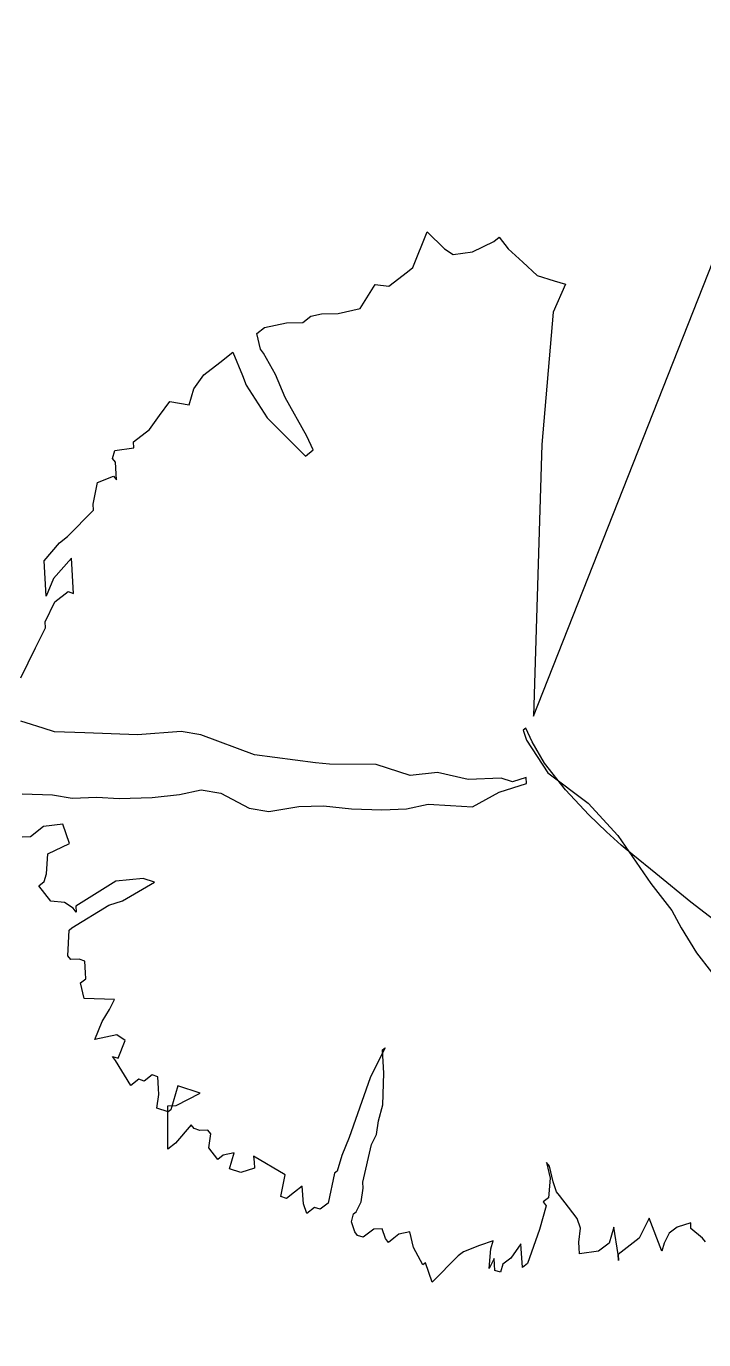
# Model space of a CAD drawing. Header units: millimetres. Extents: x 111 to 1506, y 14 to 566.
# Drawn here: x 237.137 to 238.344, y 198.994 to 201.333 of the extents above; entities that cross this region are included whole.
import ezdxf

# ---------------------------------------------------------------- set-up
doc = ezdxf.new("R2010")
doc.units = ezdxf.units.MM
doc.layers.add('fer', color=8, linetype='Continuous')
doc.layers.add('G', color=254, linetype='Continuous', lineweight=5)

# ---------------------------------------------------------------- blocks, each defined once
blk = doc.blocks.new('tr')
at = {"layer": 'fer', "color": 97}
for p, q in [((1379.0266, 206.7174), (1379.0266, 206.7087)), ((1379.0266, 206.7174), (1379.0266, 206.7087)), ((1379.0266, 206.7087), (1379.0326, 206.6827)), ((1379.0266, 206.7087), (1379.0326, 206.6827)), ((1379.0326, 206.6827), (1379.0266, 206.6741)), ((1379.0326, 206.6827), (1379.0266, 206.6741)), ((1379.0266, 206.6741), (1379.0505, 206.6654)), ((1379.0266, 206.6741), (1379.0505, 206.6654)), ((1379.0683, 206.6654), (1379.0862, 206.6741)), ((1379.0683, 206.6654), (1379.0862, 206.6741)), ((1379.0981, 206.6827), (1379.0802, 206.6221)), ((1379.0981, 206.6827), (1379.0802, 206.6221)), ((1379.0862, 206.6741), (1379.0981, 206.6827)), ((1379.0862, 206.6741), (1379.0981, 206.6827)), ((1379.0505, 206.6654), (1379.0683, 206.6654)), ((1379.0505, 206.6654), (1379.0683, 206.6654)), ((1379.1695, 206.6481), (1379.1635, 206.6394)), ((1379.1635, 206.6394), (1379.1695, 206.6481)), ((1379.1695, 206.6481), (1379.1635, 206.6394)), ((1379.1635, 206.6394), (1379.1695, 206.6481)), ((1379.0802, 206.6221), (1379.1159, 206.6394)), ((1379.0802, 206.6221), (1379.1159, 206.6394)), ((1379.1159, 206.6394), (1379.1635, 206.6394)), ((1379.1159, 206.6394), (1379.1635, 206.6394)), ((1379.1635, 206.6394), (1379.1397, 206.5961)), ((1379.1635, 206.6394), (1379.1397, 206.5961)), ((1379.1397, 206.5961), (1379.1635, 206.6134)), ((1379.1397, 206.5961), (1379.1635, 206.6134)), ((1379.1635, 206.6134), (1379.1754, 206.6134)), ((1379.1635, 206.6134), (1379.1754, 206.6134)), ((1379.1754, 206.6134), (1379.1873, 206.6134)), ((1379.1754, 206.6134), (1379.1873, 206.6134)), ((1379.1873, 206.6134), (1379.2171, 206.5961)), ((1379.1873, 206.6134), (1379.2171, 206.5961)), ((1379.2171, 206.5961), (1379.2111, 206.5874)), ((1379.2171, 206.5961), (1379.2111, 206.5874)), ((1379.2052, 206.5788), (1379.1873, 206.5614)), ((1379.2052, 206.5788), (1379.1873, 206.5614)), ((1379.2111, 206.5874), (1379.2052, 206.5788)), ((1379.2111, 206.5874), (1379.2052, 206.5788)), ((1379.1873, 206.5614), (1379.1814, 206.5441)), ((1379.1873, 206.5614), (1379.1814, 206.5441)), ((1379.2468, 206.5181), (1379.3004, 206.5528)), ((1379.2468, 206.5181), (1379.3004, 206.5528)), ((1379.3123, 206.5528), (1379.2885, 206.5181)), ((1379.3123, 206.5528), (1379.2885, 206.5181)), ((1379.3004, 206.5528), (1379.3123, 206.5528)), ((1379.3004, 206.5528), (1379.3123, 206.5528)), ((1379.3123, 206.5528), (1379.3123, 206.5528)), ((1379.3123, 206.5528), (1379.3123, 206.5528)), ((1379.1814, 206.5441), (1379.1814, 206.5181)), ((1379.1814, 206.5441), (1379.1814, 206.5181)), ((1379.2885, 206.5181), (1379.3182, 206.5268)), ((1379.2885, 206.5181), (1379.3182, 206.5268)), ((1379.3182, 206.5268), (1379.3361, 206.5268)), ((1379.3182, 206.5268), (1379.3361, 206.5268)), ((1379.3361, 206.5268), (1379.348, 206.5354)), ((1379.3361, 206.5268), (1379.348, 206.5354)), ((1379.354, 206.5268), (1379.3421, 206.5094)), ((1379.354, 206.5268), (1379.3421, 206.5094)), ((1379.348, 206.5354), (1379.354, 206.5268)), ((1379.348, 206.5354), (1379.354, 206.5268)), ((1379.1814, 206.5181), (1379.1814, 206.4921)), ((1379.1814, 206.5181), (1379.1814, 206.4921)), ((1379.2111, 206.4921), (1379.2468, 206.5181)), ((1379.2111, 206.4921), (1379.2468, 206.5181)), ((1379.2468, 206.5181), (1379.2468, 206.5181)), ((1379.2468, 206.5181), (1379.2468, 206.5181)), ((1379.2885, 206.5181), (1379.2885, 206.5181)), ((1379.2885, 206.5181), (1379.2885, 206.5181)), ((1379.3599, 206.5181), (1379.3361, 206.4921)), ((1379.3599, 206.5181), (1379.3361, 206.4921)), ((1379.3421, 206.5094), (1379.3599, 206.5181)), ((1379.3421, 206.5094), (1379.3599, 206.5181)), ((1379.1754, 206.4574), (1379.1992, 206.4834)), ((1379.1814, 206.4834), (1379.1754, 206.4661)), ((1379.1754, 206.4574), (1379.1992, 206.4834)), ((1379.1814, 206.4834), (1379.1754, 206.4661)), ((1379.1814, 206.4921), (1379.1814, 206.4834)), ((1379.1814, 206.4921), (1379.1814, 206.4834)), ((1379.1992, 206.4834), (1379.2111, 206.4834)), ((1379.1992, 206.4834), (1379.2111, 206.4834)), ((1379.2111, 206.4834), (1379.2111, 206.4921)), ((1379.2111, 206.4834), (1379.2111, 206.4921)), ((1379.3361, 206.4921), (1379.3242, 206.4834)), ((1379.3361, 206.4921), (1379.3242, 206.4834)), ((1379.3242, 206.4834), (1379.348, 206.4748)), ((1379.3242, 206.4834), (1379.348, 206.4748)), ((1379.1754, 206.4661), (1379.1635, 206.4401)), ((1379.1754, 206.4661), (1379.1635, 206.4401)), ((1379.1635, 206.4314), (1379.1754, 206.4574)), ((1379.1635, 206.4314), (1379.1754, 206.4574)), ((1379.1754, 206.4661), (1379.1754, 206.4661)), ((1379.1754, 206.4661), (1379.1754, 206.4661)), ((1379.348, 206.4748), (1379.3778, 206.4661)), ((1379.348, 206.4748), (1379.3778, 206.4661)), ((1379.3778, 206.4661), (1379.3897, 206.4661)), ((1379.3778, 206.4661), (1379.3897, 206.4661)), ((1379.3897, 206.4661), (1379.4551, 206.4748)), ((1379.3897, 206.4661), (1379.4551, 206.4748)), ((1379.4551, 206.4748), (1379.4432, 206.4401)), ((1379.4551, 206.4748), (1379.4432, 206.4401)), ((1379.4551, 206.4748), (1379.4551, 206.4748)), ((1379.4551, 206.4748), (1379.4551, 206.4748)), ((1379.1635, 206.4401), (1379.1635, 206.4314)), ((1379.1635, 206.4401), (1379.1635, 206.4314)), ((1379.4492, 206.4401), (1379.4432, 206.4054)), ((1379.4432, 206.4401), (1379.4492, 206.4401)), ((1379.4492, 206.4401), (1379.4432, 206.4054)), ((1379.4432, 206.4401), (1379.4492, 206.4401)), ((1379.4432, 206.4054), (1379.4313, 206.3794)), ((1379.4432, 206.4054), (1379.4313, 206.3794)), ((1379.4432, 206.4054), (1379.4432, 206.4054)), ((1379.4432, 206.4054), (1379.4432, 206.4054)), ((1379.4313, 206.3794), (1379.4492, 206.3708)), ((1379.4313, 206.3794), (1379.4313, 206.3794)), ((1379.4313, 206.3794), (1379.4492, 206.3708)), ((1379.4313, 206.3794), (1379.4313, 206.3794)), ((1379.4492, 206.3708), (1379.4611, 206.3708)), ((1379.4492, 206.3708), (1379.4611, 206.3708)), ((1379.4611, 206.3708), (1379.473, 206.3708)), ((1379.4611, 206.3708), (1379.473, 206.3708)), ((1379.473, 206.3621), (1379.467, 206.3448)), ((1379.473, 206.3621), (1379.467, 206.3448)), ((1379.473, 206.3708), (1379.473, 206.3621)), ((1379.473, 206.3708), (1379.473, 206.3621)), ((1378.7231, 206.3014), (1378.7231, 206.3448)), ((1378.7231, 206.3014), (1378.7231, 206.3448)), ((1379.467, 206.3448), (1379.4789, 206.3361)), ((1379.467, 206.3448), (1379.467, 206.3448)), ((1379.467, 206.3448), (1379.4789, 206.3361)), ((1379.467, 206.3448), (1379.467, 206.3448)), ((1379.4789, 206.3361), (1379.4849, 206.3361)), ((1379.4789, 206.3361), (1379.4849, 206.3361)), ((1379.4849, 206.3361), (1379.5027, 206.3361)), ((1379.4849, 206.3361), (1379.5027, 206.3361)), ((1379.5027, 206.3361), (1379.5087, 206.3274)), ((1379.5027, 206.3361), (1379.5087, 206.3274)), ((1379.5087, 206.3188), (1379.5027, 206.3014)), ((1379.5087, 206.3188), (1379.5027, 206.3014)), ((1379.5087, 206.3274), (1379.5087, 206.3188)), ((1379.5087, 206.3274), (1379.5087, 206.3188)), ((1378.6577, 206.2928), (1378.6755, 206.2235)), ((1378.6577, 206.2928), (1378.6755, 206.2235)), ((1378.7172, 206.2495), (1378.7231, 206.3014)), ((1378.7172, 206.2495), (1378.7231, 206.3014)), ((1379.4849, 206.2928), (1379.467, 206.2841)), ((1379.4849, 206.2928), (1379.467, 206.2841)), ((1379.4908, 206.2928), (1379.4849, 206.2928)), ((1379.4908, 206.2928), (1379.4849, 206.2928)), ((1379.5027, 206.3014), (1379.4908, 206.2928)), ((1379.5027, 206.3014), (1379.4908, 206.2928)), ((1379.467, 206.2841), (1379.4492, 206.2668)), ((1379.467, 206.2841), (1379.4492, 206.2668)), ((1378.7112, 206.2148), (1378.7172, 206.2495)), ((1378.7112, 206.2148), (1378.7172, 206.2495)), ((1379.4432, 206.2581), (1379.3897, 206.2148)), ((1379.4432, 206.2581), (1379.3897, 206.2148)), ((1379.4492, 206.2668), (1379.4432, 206.2581)), ((1379.4492, 206.2668), (1379.4432, 206.2581)), ((1379.473, 206.2148), (1379.5146, 206.2495)), ((1379.473, 206.2148), (1379.5146, 206.2495)), ((1379.5146, 206.2495), (1379.5325, 206.2495)), ((1379.5146, 206.2495), (1379.5325, 206.2495)), ((1379.5325, 206.2495), (1379.5384, 206.2408)), ((1379.5325, 206.2495), (1379.5384, 206.2408)), ((1378.6755, 206.2235), (1378.6934, 206.1455)), ((1378.6755, 206.2235), (1378.6934, 206.1455)), ((1379.5503, 206.2235), (1379.5325, 206.1975)), ((1379.5503, 206.2235), (1379.5325, 206.1975)), ((1379.5384, 206.2408), (1379.5563, 206.2408)), ((1379.5384, 206.2408), (1379.5563, 206.2408)), ((1379.5563, 206.2408), (1379.5503, 206.2235)), ((1379.5563, 206.2408), (1379.5503, 206.2235)), ((1378.7112, 206.1541), (1378.7112, 206.2148)), ((1378.7112, 206.1541), (1378.7112, 206.2148)), ((1379.3718, 206.2061), (1379.354, 206.1888)), ((1379.3718, 206.2061), (1379.354, 206.1888)), ((1379.3897, 206.2148), (1379.3718, 206.2061)), ((1379.3897, 206.2148), (1379.3718, 206.2061)), ((1379.4432, 206.1975), (1379.467, 206.2148)), ((1379.4432, 206.1975), (1379.467, 206.2148)), ((1379.467, 206.2148), (1379.473, 206.2148)), ((1379.467, 206.2148), (1379.473, 206.2148)), ((1379.3182, 206.1195), (1379.4135, 206.1801)), ((1379.3182, 206.1195), (1379.4135, 206.1801)), ((1379.354, 206.1888), (1379.3302, 206.1715)), ((1379.354, 206.1888), (1379.3302, 206.1715)), ((1379.4135, 206.1801), (1379.4432, 206.1975)), ((1379.4135, 206.1801), (1379.4432, 206.1975)), ((1379.5325, 206.1975), (1379.5503, 206.1975)), ((1379.5325, 206.1975), (1379.5503, 206.1975)), ((1379.5741, 206.1888), (1379.5444, 206.1628)), ((1379.5741, 206.1888), (1379.5444, 206.1628)), ((1379.5503, 206.1975), (1379.5682, 206.1975)), ((1379.5503, 206.1975), (1379.5682, 206.1975)), ((1379.5682, 206.1975), (1379.5741, 206.1888)), ((1379.5682, 206.1975), (1379.5741, 206.1888)), ((1378.7053, 206.0501), (1378.7112, 206.1541)), ((1378.7053, 206.0501), (1378.7112, 206.1541)), ((1379.3302, 206.1715), (1379.2944, 206.1281)), ((1379.3302, 206.1715), (1379.2944, 206.1281)), ((1379.5444, 206.1628), (1379.5682, 206.1021)), ((1379.5444, 206.1628), (1379.5682, 206.1021)), ((1378.6934, 206.1455), (1378.7053, 206.0935)), ((1378.6934, 206.1455), (1378.7053, 206.0935)), ((1379.2944, 206.1281), (1379.2706, 206.0935)), ((1379.2944, 206.1281), (1379.2706, 206.0935)), ((1379.2825, 206.1021), (1379.3182, 206.1195)), ((1379.2825, 206.1021), (1379.3182, 206.1195)), ((1379.5682, 206.1021), (1379.5741, 206.1108)), ((1379.5682, 206.1021), (1379.5741, 206.1108)), ((1379.5741, 206.1108), (1379.5801, 206.1195)), ((1379.5741, 206.1108), (1379.5801, 206.1195)), ((1379.5801, 206.1195), (1379.6039, 206.1108)), ((1379.5801, 206.1195), (1379.6039, 206.1108)), ((1379.6039, 206.1108), (1379.6158, 206.0935)), ((1379.6039, 206.1108), (1379.6158, 206.0935)), ((1378.7053, 206.0935), (1378.7112, 206.0675)), ((1378.7053, 206.0935), (1378.7112, 206.0675)), ((1379.2647, 206.0935), (1379.2825, 206.1021)), ((1379.2647, 206.0935), (1379.2825, 206.1021)), ((1379.2706, 206.0935), (1379.2647, 206.0935)), ((1379.2706, 206.0935), (1379.2647, 206.0935)), ((1379.6158, 206.0935), (1379.592, 206.0761)), ((1379.6158, 206.0935), (1379.592, 206.0761)), ((1378.7112, 206.0675), (1378.7172, 206.0328)), ((1378.7112, 206.0675), (1378.7172, 206.0328)), ((1379.592, 206.0761), (1379.6099, 206.0675)), ((1379.592, 206.0761), (1379.6099, 206.0675)), ((1379.6099, 206.0675), (1379.6218, 206.0675)), ((1379.6099, 206.0675), (1379.6218, 206.0675)), ((1379.6218, 206.0675), (1379.6218, 206.0415)), ((1379.6218, 206.0675), (1379.6218, 206.0415)), ((1378.7112, 205.9722), (1378.7053, 206.0501)), ((1378.7112, 205.9722), (1378.7053, 206.0501)), ((1379.6218, 206.0415), (1379.6039, 206.0241)), ((1379.6218, 206.0415), (1379.6039, 206.0241)), ((1378.7172, 206.0328), (1378.7231, 205.9895)), ((1378.7172, 206.0328), (1378.7231, 205.9895)), ((1379.6039, 206.0241), (1379.6039, 206.0155)), ((1379.6039, 206.0241), (1379.6039, 206.0155)), ((1379.6039, 206.0155), (1379.6158, 206.0068)), ((1379.6039, 206.0155), (1379.6158, 206.0068)), ((1378.7231, 205.9895), (1378.7291, 205.9288)), ((1378.7231, 205.9895), (1378.7291, 205.9288)), ((1379.6158, 206.0068), (1379.6218, 205.9981)), ((1379.6158, 206.0068), (1379.6218, 205.9981)), ((1379.6218, 205.9895), (1379.6634, 205.9981)), ((1379.6218, 205.9981), (1379.6218, 205.9895)), ((1379.6218, 205.9895), (1379.6634, 205.9981)), ((1379.6218, 205.9981), (1379.6218, 205.9895)), ((1379.6813, 205.9981), (1379.6337, 205.9375)), ((1379.6813, 205.9981), (1379.6337, 205.9375)), ((1379.6634, 205.9981), (1379.6813, 205.9981)), ((1379.6634, 205.9981), (1379.6813, 205.9981)), ((1378.735, 205.8855), (1378.7112, 205.9722)), ((1378.735, 205.8855), (1378.7112, 205.9722)), ((1379.5741, 205.9548), (1379.598, 205.9202)), ((1379.6218, 205.9462), (1379.5741, 205.9548)), ((1379.5741, 205.9548), (1379.598, 205.9202)), ((1379.6218, 205.9462), (1379.5741, 205.9548)), ((1379.598, 205.9202), (1379.6337, 205.9462)), ((1379.598, 205.9202), (1379.6337, 205.9462)), ((1379.6337, 205.9375), (1379.6218, 205.9462)), ((1379.6337, 205.9375), (1379.6218, 205.9462)), ((1379.6337, 205.9462), (1379.6396, 205.9462)), ((1379.6337, 205.9462), (1379.6396, 205.9462)), ((1379.6396, 205.9462), (1379.6515, 205.9288)), ((1379.6396, 205.9462), (1379.6515, 205.9288)), ((1378.7291, 205.9288), (1378.7291, 205.8682)), ((1378.7291, 205.9288), (1378.7291, 205.8682)), ((1379.6515, 205.9288), (1379.6337, 205.9115)), ((1379.6515, 205.9288), (1379.6337, 205.9115)), ((1379.6277, 205.9028), (1379.6158, 205.8855)), ((1379.6277, 205.9028), (1379.6158, 205.8855)), ((1379.6337, 205.9115), (1379.6277, 205.9028)), ((1379.6337, 205.9115), (1379.6277, 205.9028)), ((1379.6337, 205.9115), (1379.6337, 205.9115)), ((1379.6337, 205.9115), (1379.6337, 205.9115)), ((1378.7291, 205.8162), (1378.735, 205.8855)), ((1378.7291, 205.8162), (1378.735, 205.8855)), ((1378.7767, 205.8768), (1378.7707, 205.8682)), ((1378.7767, 205.8768), (1378.7707, 205.8682)), ((1378.8243, 205.8595), (1378.7767, 205.8768)), ((1378.8243, 205.8595), (1378.7767, 205.8768)), ((1379.6158, 205.8855), (1379.6218, 205.8768)), ((1379.6158, 205.8855), (1379.6218, 205.8768)), ((1379.6218, 205.8768), (1379.6396, 205.8768)), ((1379.6218, 205.8768), (1379.6396, 205.8768)), ((1379.6396, 205.8768), (1379.6456, 205.8682)), ((1379.6396, 205.8768), (1379.6456, 205.8682)), ((1378.7291, 205.8682), (1378.7231, 205.8248)), ((1378.7291, 205.8682), (1378.7231, 205.8248)), ((1378.7707, 205.8682), (1378.7946, 205.8595)), ((1378.7707, 205.8682), (1378.7946, 205.8595)), ((1378.7946, 205.8595), (1378.8065, 205.8422)), ((1378.7946, 205.8595), (1378.8065, 205.8422)), ((1378.8779, 205.8508), (1378.8243, 205.8595)), ((1378.8779, 205.8508), (1378.8243, 205.8595)), ((1378.9076, 205.8248), (1378.8779, 205.8508)), ((1378.9076, 205.8248), (1378.8779, 205.8508)), ((1379.6456, 205.8682), (1379.6634, 205.8682)), ((1379.6456, 205.8682), (1379.6456, 205.8682)), ((1379.6456, 205.8682), (1379.6634, 205.8682)), ((1379.6456, 205.8682), (1379.6456, 205.8682)), ((1379.6634, 205.8682), (1379.6575, 205.8162)), ((1379.6634, 205.8682), (1379.6575, 205.8162)), ((1378.7231, 205.8248), (1378.7172, 205.7988)), ((1378.7231, 205.8248), (1378.7172, 205.7988)), ((1378.8065, 205.8422), (1378.8541, 205.8075)), ((1378.8065, 205.8422), (1378.8541, 205.8075)), ((1378.9374, 205.7988), (1378.9076, 205.8248)), ((1378.9374, 205.7988), (1378.9076, 205.8248)), ((1378.7231, 205.7988), (1378.7291, 205.8162)), ((1378.7231, 205.7988), (1378.7291, 205.8162)), ((1378.8541, 205.8075), (1378.8898, 205.7642)), ((1378.8541, 205.8075), (1378.8898, 205.7642)), ((1379.6515, 205.8162), (1379.6218, 205.7988)), ((1379.6515, 205.8162), (1379.6218, 205.7988)), ((1379.6575, 205.8075), (1379.6515, 205.8162)), ((1379.6575, 205.8075), (1379.6515, 205.8162)), ((1379.6575, 205.8162), (1379.6575, 205.8075)), ((1379.6575, 205.8162), (1379.6575, 205.8075)), ((1378.6934, 205.7902), (1377.9435, 205.3482)), ((1378.6934, 205.7902), (1377.9435, 205.3482)), ((1378.3839, 205.4175), (1378.6934, 205.7902)), ((1378.3839, 205.4175), (1378.6934, 205.7902)), ((1378.7172, 205.7988), (1378.7231, 205.7988)), ((1378.7172, 205.7988), (1378.7231, 205.7988)), ((1378.9731, 205.7815), (1378.9374, 205.7988)), ((1378.9731, 205.7815), (1378.9374, 205.7988)), ((1379.0088, 205.7555), (1378.9731, 205.7815)), ((1379.0088, 205.7555), (1378.9731, 205.7815)), ((1379.6218, 205.7988), (1379.6277, 205.7815)), ((1379.6218, 205.7988), (1379.6277, 205.7815)), ((1379.6277, 205.7815), (1379.6634, 205.7642)), ((1379.6277, 205.7815), (1379.6634, 205.7642)), ((1378.8898, 205.7642), (1378.9314, 205.7382)), ((1378.8898, 205.7642), (1378.9314, 205.7382)), ((1379.0505, 205.7208), (1379.0088, 205.7555)), ((1379.0505, 205.7208), (1379.0088, 205.7555)), ((1379.6634, 205.7642), (1379.6337, 205.7468)), ((1379.6634, 205.7642), (1379.6337, 205.7468)), ((1379.6634, 205.7642), (1379.6634, 205.7642)), ((1379.6634, 205.7642), (1379.6634, 205.7642)), ((1378.9314, 205.7382), (1378.9671, 205.6862)), ((1378.9314, 205.7382), (1378.9671, 205.6862)), ((1379.6099, 205.7382), (1379.592, 205.7295)), ((1379.6099, 205.7382), (1379.592, 205.7295)), ((1379.6337, 205.7468), (1379.6099, 205.7382)), ((1379.6337, 205.7468), (1379.6099, 205.7382)), ((1379.0862, 205.6862), (1379.0505, 205.7208)), ((1379.0862, 205.6862), (1379.0505, 205.7208)), ((1379.592, 205.7295), (1379.6337, 205.6948)), ((1379.592, 205.7295), (1379.6337, 205.6948)), ((1378.9671, 205.6862), (1379.0326, 205.6342)), ((1378.9671, 205.6862), (1379.0326, 205.6342)), ((1379.1219, 205.6602), (1379.0862, 205.6862)), ((1379.1219, 205.6602), (1379.0862, 205.6862)), ((1379.6337, 205.6948), (1379.6218, 205.6688)), ((1379.6337, 205.6948), (1379.6218, 205.6688)), ((1379.6337, 205.6948), (1379.6337, 205.6948)), ((1379.6337, 205.6948), (1379.6337, 205.6948)), ((1379.1695, 205.6342), (1379.1219, 205.6602)), ((1379.1695, 205.6342), (1379.1219, 205.6602)), ((1379.6039, 205.6602), (1379.592, 205.6429)), ((1379.6039, 205.6602), (1379.592, 205.6429)), ((1379.6099, 205.6688), (1379.6039, 205.6602)), ((1379.6099, 205.6688), (1379.6039, 205.6602)), ((1379.6158, 205.6688), (1379.6099, 205.6688)), ((1379.6158, 205.6688), (1379.6099, 205.6688)), ((1379.6218, 205.6688), (1379.6158, 205.6688)), ((1379.6218, 205.6688), (1379.6158, 205.6688)), ((1379.592, 205.6429), (1379.598, 205.6342)), ((1379.592, 205.6429), (1379.598, 205.6342)), ((1379.0326, 205.6342), (1379.0505, 205.6169)), ((1379.0326, 205.6342), (1379.0505, 205.6169)), ((1379.0505, 205.6169), (1379.1278, 205.5389)), ((1379.0505, 205.6169), (1379.1278, 205.5389)), ((1379.1933, 205.6082), (1379.1695, 205.6342)), ((1379.1933, 205.6082), (1379.1695, 205.6342)), ((1379.6099, 205.6169), (1379.5801, 205.5822)), ((1379.6099, 205.6169), (1379.5801, 205.5822)), ((1379.598, 205.6342), (1379.6099, 205.6255)), ((1379.598, 205.6342), (1379.6099, 205.6255)), ((1379.6099, 205.6255), (1379.6099, 205.6169)), ((1379.6099, 205.6255), (1379.6099, 205.6169)), ((1379.2171, 205.5562), (1379.1933, 205.6082)), ((1379.2171, 205.5562), (1379.1933, 205.6082)), ((1379.4075, 205.6082), (1379.4194, 205.5909)), ((1379.473, 205.5995), (1379.4075, 205.6082)), ((1379.4075, 205.6082), (1379.4194, 205.5909)), ((1379.473, 205.5995), (1379.4075, 205.6082)), ((1379.4194, 205.5909), (1379.4611, 205.5649)), ((1379.4194, 205.5909), (1379.4611, 205.5649)), ((1379.4968, 205.5909), (1379.473, 205.5995)), ((1379.4968, 205.5909), (1379.473, 205.5995)), ((1379.5741, 205.5822), (1379.4968, 205.5909)), ((1379.5741, 205.5822), (1379.4968, 205.5909)), ((1379.5801, 205.5822), (1379.5741, 205.5822)), ((1379.5801, 205.5822), (1379.5741, 205.5822)), ((1379.2409, 205.5302), (1379.2171, 205.5562)), ((1379.2409, 205.5302), (1379.2171, 205.5562)), ((1379.4611, 205.5649), (1379.5444, 205.5562)), ((1379.4611, 205.5649), (1379.5444, 205.5562)), ((1379.5444, 205.5562), (1379.5503, 205.5649)), ((1379.5444, 205.5562), (1379.5503, 205.5649)), ((1379.5503, 205.5649), (1379.5503, 205.5562)), ((1379.5503, 205.5649), (1379.5503, 205.5562)), ((1379.5503, 205.5562), (1379.5563, 205.5389)), ((1379.5503, 205.5562), (1379.5563, 205.5389)), ((1379.1278, 205.5389), (1379.1814, 205.4522)), ((1379.1278, 205.5389), (1379.1814, 205.4522)), ((1379.2766, 205.5129), (1379.2409, 205.5302)), ((1379.2766, 205.5129), (1379.2409, 205.5302)), ((1379.5563, 205.5389), (1379.5741, 205.5215)), ((1379.5563, 205.5389), (1379.5741, 205.5215)), ((1379.5741, 205.5215), (1379.5741, 205.5042)), ((1379.5741, 205.5215), (1379.5741, 205.5042)), ((1379.3182, 205.4869), (1379.2766, 205.5129)), ((1379.3182, 205.4869), (1379.2766, 205.5129)), ((1379.5741, 205.5042), (1379.5741, 205.4869)), ((1379.5741, 205.5042), (1379.5741, 205.4869)), ((1379.3659, 205.4522), (1379.3182, 205.4869)), ((1379.3659, 205.4522), (1379.3182, 205.4869)), ((1379.5503, 205.4782), (1379.5265, 205.4522)), ((1379.5503, 205.4782), (1379.5265, 205.4522)), ((1379.5622, 205.4869), (1379.5503, 205.4782)), ((1379.5622, 205.4869), (1379.5503, 205.4782)), ((1379.5503, 205.4782), (1379.5503, 205.4782)), ((1379.5503, 205.4782), (1379.5503, 205.4782)), ((1379.5741, 205.4869), (1379.5622, 205.4869)), ((1379.5741, 205.4869), (1379.5622, 205.4869)), ((1379.1814, 205.4522), (1379.2052, 205.4262)), ((1379.1814, 205.4522), (1379.2052, 205.4262)), ((1379.3956, 205.4262), (1379.3659, 205.4522)), ((1379.3956, 205.4262), (1379.3659, 205.4522)), ((1379.4849, 205.4609), (1379.473, 205.4262)), ((1379.4849, 205.4609), (1379.473, 205.4262)), ((1379.5265, 205.4522), (1379.4849, 205.4609)), ((1379.5265, 205.4522), (1379.4849, 205.4609)), ((1379.2052, 205.4262), (1379.2706, 205.3829)), ((1379.2052, 205.4262), (1379.2706, 205.3829)), ((1379.4313, 205.4002), (1379.3956, 205.4262)), ((1379.4313, 205.4002), (1379.3956, 205.4262)), ((1379.473, 205.4262), (1379.5027, 205.4089)), ((1379.473, 205.4262), (1379.5027, 205.4089)), ((1378.2232, 205.2442), (1378.3839, 205.4175)), ((1378.2232, 205.2442), (1378.3839, 205.4175)), ((1379.5027, 205.4089), (1379.5325, 205.4089)), ((1379.5027, 205.4089), (1379.5325, 205.4089)), ((1379.5325, 205.4089), (1379.5444, 205.4002)), ((1379.5325, 205.4089), (1379.5444, 205.4002)), ((1379.2706, 205.3829), (1379.3421, 205.3222)), ((1379.2706, 205.3829), (1379.3421, 205.3222)), ((1379.4551, 205.3742), (1379.4313, 205.4002)), ((1379.4551, 205.3742), (1379.4313, 205.4002)), ((1379.4968, 205.3396), (1379.4551, 205.3742)), ((1379.4968, 205.3396), (1379.4551, 205.3742)), ((1379.3421, 205.3222), (1379.3837, 205.2876)), ((1379.3421, 205.3222), (1379.3837, 205.2876)), ((1379.3837, 205.2876), (1379.3956, 205.2702)), ((1379.3837, 205.2876), (1379.3956, 205.2702)), ((1379.3956, 205.2702), (1379.4135, 205.2442)), ((1379.3956, 205.2702), (1379.4135, 205.2442)), ((1378.1756, 205.2182), (1378.2232, 205.2442)), ((1378.1756, 205.2182), (1378.2232, 205.2442)), ((1379.4135, 205.2442), (1379.4194, 205.2356)), ((1379.4135, 205.2442), (1379.4135, 205.2442)), ((1379.4135, 205.2442), (1379.4194, 205.2356)), ((1379.4135, 205.2442), (1379.4135, 205.2442)), ((1378.1756, 205.2182), (1378.1756, 205.2182)), ((1378.1756, 205.2182), (1378.1756, 205.2182)), ((1378.1875, 205.2009), (1378.1756, 205.2182)), ((1378.1756, 205.2182), (1378.1756, 205.2182)), ((1378.1756, 205.2182), (1378.1756, 205.2182)), ((1378.1875, 205.2009), (1378.1756, 205.2182)), ((1378.2054, 205.1749), (1378.1875, 205.2009)), ((1378.2054, 205.1749), (1378.1875, 205.2009)), ((1378.2113, 205.1402), (1378.2054, 205.1749)), ((1378.2113, 205.1402), (1378.2054, 205.1749)), ((1378.7112, 205.1749), (1378.7053, 205.1489)), ((1378.7112, 205.1749), (1378.7053, 205.1489)), ((1378.7291, 205.1749), (1378.7112, 205.1749)), ((1378.7291, 205.1749), (1378.7112, 205.1749)), ((1378.741, 205.0796), (1378.7291, 205.1749)), ((1378.741, 205.0796), (1378.7291, 205.1749)), ((1379.3718, 205.1749), (1379.3182, 205.1489)), ((1379.3718, 205.1749), (1379.3182, 205.1489)), ((1378.7053, 205.1489), (1378.6934, 205.0709)), ((1378.7053, 205.1489), (1378.6934, 205.0709)), ((1379.3182, 205.1489), (1379.2825, 205.1316)), ((1379.3182, 205.1489), (1379.2825, 205.1316)), ((1379.3182, 205.1489), (1379.3182, 205.1489)), ((1379.3182, 205.1489), (1379.3182, 205.1489)), ((1378.2113, 205.1402), (1378.2113, 205.1402)), ((1378.2173, 205.1056), (1378.2113, 205.1402)), ((1378.2113, 205.1402), (1378.2113, 205.1402)), ((1378.2173, 205.1056), (1378.2113, 205.1402)), ((1379.2766, 205.1229), (1379.2409, 205.1056)), ((1379.2766, 205.1229), (1379.2409, 205.1056)), ((1379.2825, 205.1316), (1379.2766, 205.1229)), ((1379.2825, 205.1316), (1379.2766, 205.1229)), ((1378.2173, 205.0796), (1378.2173, 205.1056)), ((1378.2173, 205.0796), (1378.2173, 205.1056)), ((1379.2052, 205.1142), (1379.1754, 205.0709)), ((1379.2052, 205.1142), (1379.1754, 205.0709)), ((1379.2111, 205.1056), (1379.2052, 205.1142)), ((1379.2111, 205.1056), (1379.2052, 205.1142)), ((1379.2409, 205.1056), (1379.2111, 205.1056)), ((1379.2409, 205.1056), (1379.2111, 205.1056)), ((1378.2292, 205.0796), (1378.2173, 205.0796)), ((1378.2292, 205.0796), (1378.2173, 205.0796)), ((1378.2709, 205.0709), (1378.2292, 205.0796)), ((1378.2709, 205.0709), (1378.2292, 205.0796)), ((1378.735, 205.0103), (1378.741, 205.0796)), ((1378.735, 205.0103), (1378.741, 205.0796)), ((1379.2468, 205.0882), (1379.2111, 205.0363)), ((1379.2468, 205.0882), (1379.2111, 205.0363)), ((1379.2171, 205.0709), (1379.2468, 205.0882)), ((1379.2171, 205.0709), (1379.2468, 205.0882)), ((1378.3006, 205.0536), (1378.2709, 205.0709)), ((1378.3006, 205.0536), (1378.2709, 205.0709)), ((1378.3066, 205.0363), (1378.3006, 205.0536)), ((1378.3066, 205.0363), (1378.3006, 205.0536)), ((1378.6934, 205.0709), (1378.6815, 205.0276)), ((1378.6934, 205.0709), (1378.6815, 205.0276)), ((1379.1695, 205.0622), (1379.2171, 205.0709)), ((1379.1754, 205.0709), (1379.1695, 205.0622)), ((1379.1695, 205.0622), (1379.2171, 205.0709)), ((1379.1754, 205.0709), (1379.1695, 205.0622)), ((1378.3125, 204.9929), (1378.3066, 205.0363)), ((1378.3125, 204.9929), (1378.3066, 205.0363)), ((1379.2111, 205.0363), (1379.1695, 205.0276)), ((1379.2111, 205.0363), (1379.1695, 205.0276)), ((1378.372, 205.0276), (1378.3125, 204.9929)), ((1378.372, 205.0276), (1378.3125, 204.9929)), ((1378.3839, 205.0276), (1378.372, 205.0276)), ((1378.3839, 205.0276), (1378.372, 205.0276)), ((1378.4256, 205.0276), (1378.3839, 205.0276)), ((1378.4256, 205.0276), (1378.3839, 205.0276)), ((1378.4434, 205.0103), (1378.4256, 205.0276)), ((1378.4434, 205.0103), (1378.4256, 205.0276)), ((1378.491, 205.0276), (1378.4434, 205.0103)), ((1378.491, 205.0276), (1378.4434, 205.0103)), ((1378.5268, 205.0103), (1378.491, 205.0276)), ((1378.5268, 205.0103), (1378.491, 205.0276)), ((1378.5506, 204.9929), (1378.5268, 205.0103)), ((1378.5506, 204.9929), (1378.5268, 205.0103)), ((1378.6815, 205.0276), (1378.6755, 204.9843)), ((1378.6815, 205.0276), (1378.6755, 204.9843)), ((1378.7291, 204.9929), (1378.735, 205.0103)), ((1378.7291, 204.9929), (1378.735, 205.0103)), ((1379.0802, 205.0103), (1379.0505, 204.9843)), ((1379.0802, 205.0103), (1379.0505, 204.9843)), ((1379.0862, 205.0189), (1379.0802, 205.0103)), ((1379.0862, 205.0189), (1379.0802, 205.0103)), ((1379.1516, 205.0276), (1379.0862, 205.0189)), ((1379.1516, 205.0276), (1379.0862, 205.0189)), ((1379.0862, 205.0189), (1379.0862, 205.0189)), ((1379.0862, 205.0189), (1379.0862, 205.0189)), ((1379.1695, 205.0276), (1379.1516, 205.0276)), ((1379.1695, 205.0276), (1379.1516, 205.0276)), ((1378.5684, 204.9843), (1378.5506, 204.9929)), ((1378.5684, 204.9843), (1378.5506, 204.9929)), ((1378.5863, 204.9843), (1378.5684, 204.9843)), ((1378.5863, 204.9843), (1378.5684, 204.9843)), ((1378.6101, 204.9669), (1378.5863, 204.9843)), ((1378.6101, 204.9669), (1378.5863, 204.9843)), ((1378.6755, 204.9843), (1378.6755, 204.9756)), ((1378.6755, 204.9843), (1378.6755, 204.9756)), ((1378.7172, 204.9496), (1378.7291, 204.9929)), ((1378.7172, 204.9496), (1378.7291, 204.9929)), ((1379.0207, 205.0016), (1379.0028, 204.9756)), ((1379.0207, 205.0016), (1379.0028, 204.9756)), ((1379.0207, 204.9929), (1379.0207, 205.0016)), ((1379.0207, 204.9929), (1379.0207, 205.0016)), ((1379.0505, 204.9843), (1379.0207, 204.9929)), ((1379.0505, 204.9843), (1379.0207, 204.9929)), ((1379.0505, 204.9843), (1379.0505, 204.9843)), ((1379.0505, 204.9843), (1379.0505, 204.9843)), ((1379.0505, 204.9843), (1379.0505, 204.9843)), ((1379.0505, 204.9843), (1379.0505, 204.9843)), ((1378.6458, 204.9496), (1378.6101, 204.9669)), ((1378.6458, 204.9496), (1378.6101, 204.9669)), ((1378.6755, 204.9756), (1378.6636, 204.9496)), ((1378.6755, 204.9756), (1378.6636, 204.9496)), ((1378.8124, 204.9583), (1378.7827, 204.9496)), ((1378.8124, 204.9583), (1378.7827, 204.9496)), ((1378.8362, 204.9756), (1378.8124, 204.9583)), ((1378.8362, 204.9756), (1378.8124, 204.9583)), ((1378.86, 204.9496), (1378.8362, 204.9756)), ((1378.86, 204.9496), (1378.8362, 204.9756)), ((1378.8898, 204.9583), (1378.86, 204.9496)), ((1378.8898, 204.9583), (1378.86, 204.9496)), ((1378.9195, 204.9669), (1378.8898, 204.9583)), ((1378.9195, 204.9669), (1378.8898, 204.9583)), ((1378.9552, 204.9669), (1378.9195, 204.9669)), ((1378.9552, 204.9669), (1378.9195, 204.9669)), ((1378.9612, 204.9756), (1378.9552, 204.9669)), ((1378.9612, 204.9756), (1378.9552, 204.9669)), ((1378.9909, 204.9583), (1378.9612, 204.9756)), ((1378.9909, 204.9583), (1378.9612, 204.9756)), ((1379.0028, 204.9669), (1378.9909, 204.9583)), ((1379.0028, 204.9669), (1378.9909, 204.9583)), ((1379.0028, 204.9756), (1379.0028, 204.9669)), ((1379.0028, 204.9756), (1379.0028, 204.9669)), ((1378.6636, 204.9496), (1378.6458, 204.9496)), ((1378.6636, 204.9496), (1378.6458, 204.9496)), ((1378.7469, 204.9496), (1378.7172, 204.9496)), ((1378.7469, 204.9496), (1378.7172, 204.9496)), ((1378.7827, 204.9496), (1378.7469, 204.9496)), ((1378.7827, 204.9496), (1378.7469, 204.9496))]:
    blk.add_line(p, q, dxfattribs=at)

msp = doc.modelspace()

# ---------------------------------------------------------------- hatches: boundary and pattern name
at = {"layer": 'G', "lineweight": 100, "ltscale": 1000}
h = msp.add_hatch(dxfattribs=at)
h.set_pattern_fill('AR-HBONE', color=256, scale=0.046, angle=-22.08523, style=0)
h.set_pattern_definition([(22.914772, (777.23143, 1670.63463), (0.097837146, 0.241122153), [0.552, -0.184]), (112.914772, (777.40091, 1670.70627), (0.097837146, 0.241122153), [0.552, -0.184])])
edge = h.paths.add_edge_path()
edge.add_line((221.74739, 201.07699), (222.24177, 203.56684))
edge.add_line((222.24177, 203.56684), (283.25265, 176.18215))
edge.add_line((283.25265, 176.18215), (282.61554, 174.27589))
edge.add_line((282.61554, 174.27589), (222.04443, 201.46319))

# ---------------------------------------------------------------- block references
at = {"lineweight": 100, "rotation": 217.9147716791315}
msp.add_blockref('tr', (1199.2718, 1209.64895), dxfattribs=at)

doc.saveas('drawing.dxf')
